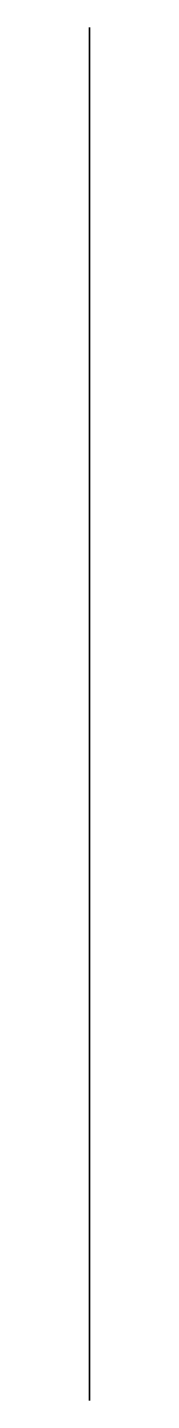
# Model space of a CAD drawing. Header units: millimetres. Extents: x 0 to 0, y 95.1 to 125.1.
import ezdxf

# ---------------------------------------------------------------- set-up
doc = ezdxf.new("R2010")
doc.units = ezdxf.units.MM

msp = doc.modelspace()

# ---------------------------------------------------------------- linework, layer by layer
at = {"extrusion": (1, 0, 0)}
for p, q in [((0, 95.149, 49.822), (0, 125.149, 49.822)), ((0, 125.149, 49.822), (0, 125.149, 79.822)), ((0, 125.149, 79.822), (0, 95.149, 79.822)), ((0, 95.149, 54.822), (0, 120.149, 79.822)), ((0, 100.149, 59.822), (0, 115.149, 59.822)), ((0, 115.149, 59.822), (0, 115.149, 74.822)), ((0, 95.149, 79.822), (0, 95.149, 49.822))]:
    msp.add_line(p, q, dxfattribs=at)

doc.saveas('drawing.dxf')
